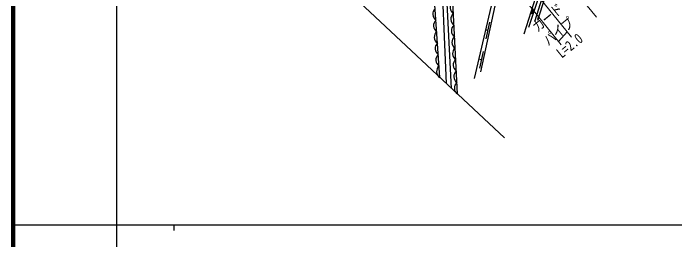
# Model space of a CAD drawing. Units: millimetres at full size, sheet at 1:1000; details may follow other scales. Extents: x 40000 to 680000, y 20000 to 380000.
# Drawn here: x 40000 to 155404, y 202409 to 241851 of the extents above; entities that cross this region are included whole.
import ezdxf
from ezdxf.enums import TextEntityAlignment as Align

# ---------------------------------------------------------------- set-up
doc = ezdxf.new("R2010")
doc.units = ezdxf.units.MM
doc.header["$LTSCALE"] = 1000
for name, color, linetype, lineweight in [('M-BGD', 7, 'Continuous', 25), ('M-BMK-OTRS', 5, 'Continuous', 25), ('M-STR-HTXT', 7, 'Continuous', 13), ('M-TTL', 2, 'Continuous', 140), ('M-TTL-BAND', 7, 'Continuous', 25)]:
    doc.layers.add(name, color=color, linetype=linetype, lineweight=lineweight)
doc.styles.add('ＭＳ ゴシック', font='')
doc.styles.get('ＭＳ ゴシック').set_extended_font_data('MS Gothic')

msp = doc.modelspace()

# ---------------------------------------------------------------- hatches: boundary and pattern name
at = {"layer": 'M-BGD'}
msp.add_hatch(color=256, dxfattribs=at).paths.add_polyline_path([(130514, 242723, -0.82183), (130212, 241779), (130212, 241779), (130514, 242723)])

# ---------------------------------------------------------------- linework, layer by layer
for p, q in [((133788, 252935), (129067, 238208)), ((134342, 252793), (129871, 239388)), ((134823, 252659), (130937, 240346)), ((135168, 252566), (131485, 240565)), ((130514, 242723), (130212, 241779)), ((122491, 237383), (123128, 240314)), ((122810, 238849), (122369, 238944)), ((121380, 232263), (122016, 235194)), ((121698, 233729), (121176, 233842))]:
    msp.add_line(p, q, dxfattribs=at)
for points in [[(121558, 231673), (124647, 245897), (126256, 250283), (127110, 251930), (131319, 260091), (137173, 270610), (132077, 278097), (130047, 278102), (118268, 267855), (120036, 263795)], [(123839, 270299), (131070, 275650), (134950, 269732), (131398, 262627), (126238, 251975), (124184, 246711), (120393, 230492)], [(117502, 227793), (116315, 250733), (116504, 255178), (118256, 260505), (119544, 262954), (123839, 270299)], [(117487, 265682), (117953, 263300), (115143, 257232), (114551, 252783), (115536, 229633)], [(116459, 228769), (115238, 252796), (116110, 256942), (118378, 262108), (118854, 263025), (118433, 265885)], [(114431, 230666), (112974, 251810), (113706, 258576)]]:
    msp.add_lwpolyline(points, dxfattribs=at)
for centre, radius, start, end in [((117476, 242812), 1250, 129.83101, 236.09122), ((114423, 241692), 1250, 130.8137, 237.0739), ((130270, 242281), 505, 263.39497, 61.05316), ((117579, 240815), 1250, 129.83101, 236.09122), ((114560, 239696), 1250, 130.8137, 237.0739), ((117682, 238817), 1250, 129.83101, 236.09122), ((114698, 237701), 1250, 130.8137, 237.0739), ((117786, 236820), 1250, 129.83101, 236.09122), ((114836, 235706), 1250, 130.8137, 237.0739), ((117889, 234823), 1250, 129.83101, 236.09122), ((114973, 233710), 1250, 130.8137, 237.0739), ((117992, 232825), 1250, 129.83101, 236.09122), ((115111, 231715), 1250, 130.8137, 237.0739), ((118096, 230828), 1250, 129.83101, 236.09122), ((118199, 228831), 1250, 129.83101, 236.09122)]:
    msp.add_arc(centre, radius, start, end, dxfattribs=at)
at = {"layer": 'M-BMK-OTRS'}
msp.add_line((125674, 220147), (61403, 280280), dxfattribs=at)
at = {"layer": 'M-STR-HTXT'}
for p, q in [((137400, 237678), (119442, 259782)), ((127606, 258567), (141740, 241158)), ((118024, 258086), (135589, 236348)), ((135098, 236956), (136615, 238644))]:
    msp.add_line(p, q, dxfattribs=at)
at = {"layer": 'M-TTL'}
msp.add_line((40000, 380000), (40000, 20000), dxfattribs=at)
at = {"layer": 'M-TTL-BAND'}
for p, q in [((58000, 370000), (58000, 20000)), ((40000, 205000), (579000, 205000)), ((68000, 205000), (68000, 204000))]:
    msp.add_line(p, q, dxfattribs=at)

# ---------------------------------------------------------------- texts
at = {"layer": 'M-STR-HTXT', "style": 'ＭＳ ゴシック', "width": 0.8}
for s, p in [('ガード', (134131, 239988)), ('パイプ', (136054, 237558)), ('L=2.0', (137972, 235077))]:
    msp.add_text(s, height=1833, rotation=39.092, dxfattribs=at).set_placement(p, align=Align.BOTTOM_CENTER)

doc.saveas('drawing.dxf')
